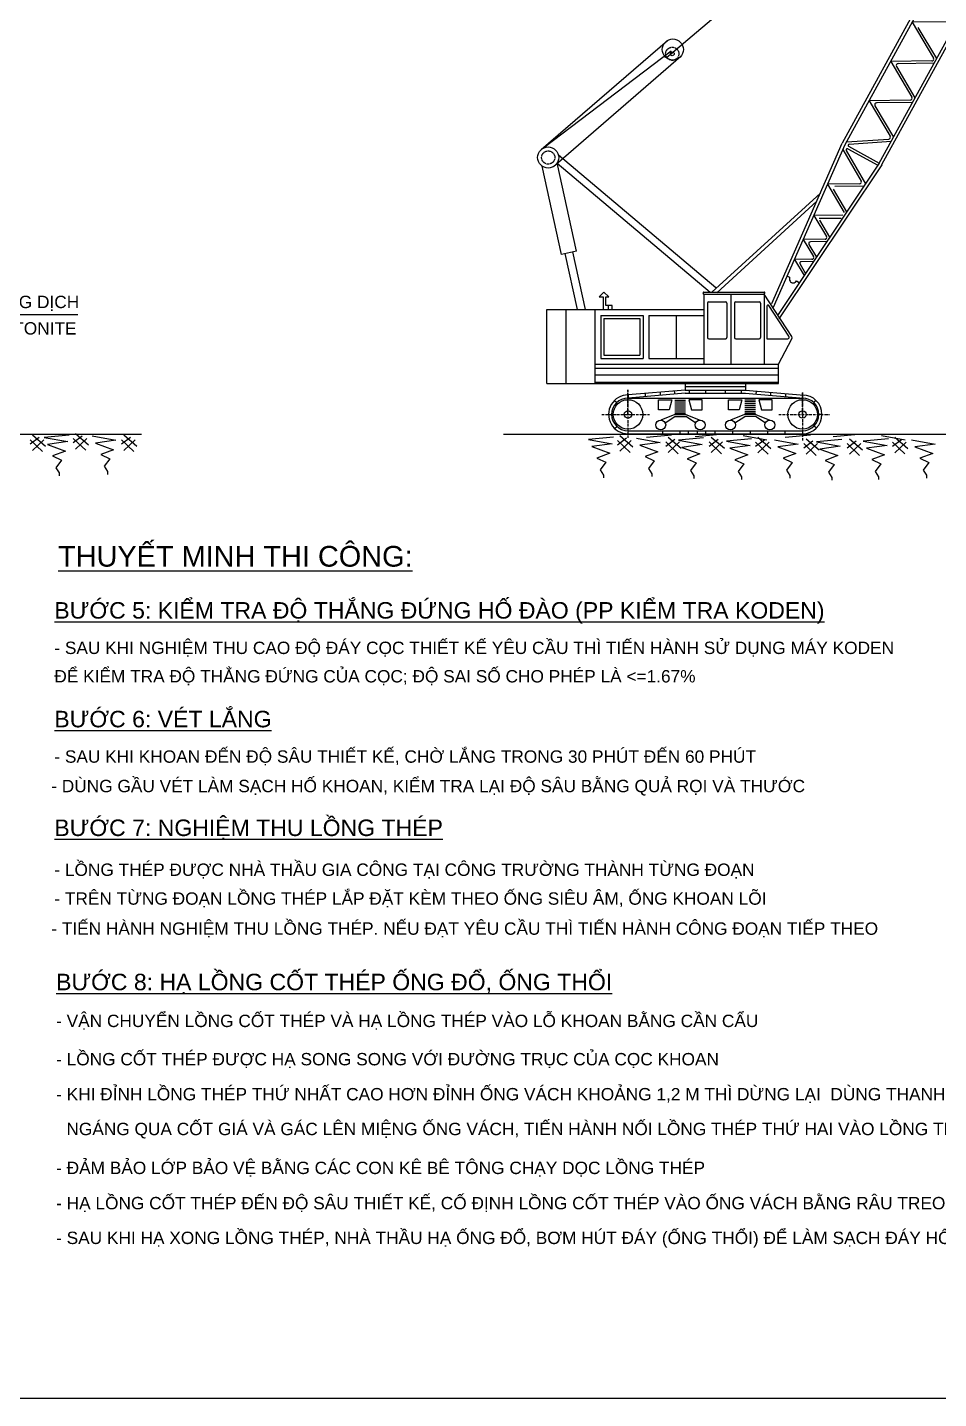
# Model space of a CAD drawing. Header units: millimetres. Extents: x -346728 to 1320345, y -537202 to -385966.
# Drawn here: x 738524 to 760639, y -455391 to -422120 of the extents above; entities that cross this region are included whole.
import ezdxf

# ---------------------------------------------------------------- set-up
doc = ezdxf.new("R2010")
doc.units = ezdxf.units.MM
doc.header["$LTSCALE"] = 100
doc.linetypes.add('ACAD_ISO10W100', pattern=[18.5, 12, -3, 0.5, -3])
doc.linetypes.add('DASHED2', pattern=[0.375, 0.25, -0.125])
for name, color, linetype in [('9', 9, 'Continuous'), ('A-TEXT', 7, 'Continuous'), ('coc', 4, 'Continuous'), ('COT-THEP', 1, 'Continuous'), ('DUONG-BAO', 2, 'Continuous'), ('manh', 4, 'Continuous')]:
    doc.layers.add(name, color=color, linetype=linetype)
doc.layers.add('CHU', color=8, linetype='Continuous', lineweight=25)
doc.layers.add('TEXT', color=8, linetype='Continuous', lineweight=25)
doc.styles.add('T1', font='VHARIAL.TTF')
doc.styles.add('VnArialH', font='VHARIAL.TTF')
doc.dimstyles.new('KT1', dxfattribs={"dimtxt": 250, "dimasz": 1000, "dimexe": 100, "dimexo": 100, "dimgap": 50, "dimtad": 1, "dimdec": 0, "dimzin": 2, "dimdsep": 46, "dimtxsty": 'Standard', "dimblk2": 'OBLIQUE', "dimcen": 0.09, "dimdle": 100, "dimclrt": 2, "dimadec": 0, "dimazin": 0, "dimtfac": 1, "dimtdec": 0, "dimtofl": 0, "dimtmove": 0, "dimatfit": 3, "dimfxl": 1, "dimtolj": 1, "dimtzin": 2, "dimarcsym": 0})

# ---------------------------------------------------------------- blocks, each defined once
blk = doc.blocks.new('_OBLIQUE')
at = {"color": 0, "linetype": 'ByBlock'}
blk.add_line((-0.5, -0.5), (0.5, 0.5), dxfattribs=at)
blk = doc.blocks.new('LVL-KHUNGTEN')
blk.add_lwpolyline([(61073, 41093), (119124, 41093), (119124, 62), (61073, 62)], close=True)
at = {"layer": 'DEFPOINTS'}
blk.add_line((119124, 62), (61073, 62), dxfattribs=at)

msp = doc.modelspace()

# ---------------------------------------------------------------- linework, layer by layer
at = {"layer": '9'}
msp.add_line((757738.3, -426748.1, -881.1), (758271.5, -426748.1, -881.1), dxfattribs=at)
at = {"layer": 'COT-THEP', "color": 10}
for p, q in [((735333.5, -431989.5, -881.1), (741291.2, -431989.5, -881.1)), ((750077.1, -431989.5, -881.1), (764384.8, -431989.5, -881.1))]:
    msp.add_line(p, q, dxfattribs=at)
at = {"layer": 'DUONG-BAO', "color": 3}
for p, q in [((754025.6, -422854.5, -881.1), (764999.1, -413566.6, -881.1)), ((750995.4, -425083.8, -881.1), (754056.7, -422437, -881.1)), ((751054.6, -425032.6, -881.1), (754152, -422685.4, -881.1)), ((751293.2, -425497.7, -881.1), (754385.2, -422820.4, -881.1))]:
    msp.add_line(p, q, dxfattribs=at)
at = {"layer": 'DUONG-BAO'}
for p, q in [((758305.6, -424921.8, -881.1), (762380.6, -417488.7, -881.1)), ((759263.7, -425447, -881.1), (763338.6, -418013.9, -881.1)), ((756592.6, -428817.5, -881.1), (758302.7, -424927.7, -881.1)), ((751484.2, -427627.5, -881.1), (751016.7, -425486.4, -881.1)), ((751852.3, -427547.1, -881.1), (751384.8, -425406.1, -881.1)), ((759260.3, -425452.7, -881.1), (756761.6, -429194.7, -881.1)), ((755135.9, -428543.6, -881.1), (757771.3, -426137.8, -881.1)), ((755259.7, -428562.7, -881.1), (757683.6, -426338.8, -881.1)), ((751852.3, -427547.1, -881.1), (751484.2, -427627.5, -881.1)), ((751873.2, -428967.4, -881.1), (751576.2, -427607.4, -881.1)), ((752066, -428967.4, -881.1), (751760.3, -427567.2, -881.1)), ((752517.2, -428544.5, -881.1), (752402.2, -428659.4, -881.1)), ((752402.2, -428659.4, -881.1), (752494.2, -428659.4, -881.1)), ((752494.2, -428659.4, -881.1), (752494.2, -428967.4, -881.1)), ((752632.2, -428659.4, -881.1), (752517.2, -428544.5, -881.1)), ((752563.2, -428866.3, -881.1), (752563.2, -428659.4, -881.1)), ((752563.2, -428659.4, -881.1), (752632.2, -428659.4, -881.1)), ((754938.3, -428590.7, -881.1), (754927.5, -428571.8, -881.1)), ((754938.3, -428590.7, -881.1), (754938.3, -430291.7, -881.1)), ((754938.3, -428590.7, -881.1), (756407.8, -428590.7, -881.1)), ((754943.8, -428543.6, -881.1), (756402.3, -428543.6, -881.1)), ((755593.8, -428590.7, -881.1), (755593.8, -430291.7, -881.1)), ((756407.8, -428590.7, -881.1), (756406.2, -428588.3, -881.1)), ((756407.8, -428590.7, -881.1), (756418.7, -428571.8, -881.1)), ((756407.8, -428590.7, -881.1), (756407.8, -430291.7, -881.1)), ((757078.6, -429620.2, -881.1), (756407.8, -428590.7, -881.1)), ((751126.8, -428967.4, -881.1), (754938.3, -428967.4, -881.1)), ((751126.8, -430756.9, -881.1), (751126.8, -428967.4, -881.1)), ((752299, -428967.4, -881.1), (752299, -430756.9, -881.1)), ((752717.7, -428866.3, -881.1), (752563.2, -428866.3, -881.1)), ((752629.4, -428967.4, -881.1), (752629.4, -428866.3, -881.1)), ((752717.7, -428967.4, -881.1), (752717.7, -428866.3, -881.1)), ((756751.6, -430291.7, -881.1), (757081.1, -429677.7, -881.1)), ((756751.6, -430757.5, -881.1), (756751.6, -430291.7, -881.1)), ((751126.8, -430756.9, -881.1), (756751.6, -430756.9, -881.1)), ((752773.2, -431171.1, -881.1), (752831.4, -431219.9, -881.1)), ((753103.9, -431037.5, -881.1), (753103.9, -431114.9, -881.1)), ((753515.8, -431002.4, -881.1), (753515.8, -431078.1, -881.1)), ((753879.4, -430971.5, -881.1), (753879.3, -431047.1, -881.1)), ((754224.8, -430942.2, -881.1), (754233.4, -431017, -881.1)), ((754485.7, -430920, -881.1), (755952.2, -430920, -881.1)), ((754485.7, -430995.3, -881.1), (755952.2, -430995.3, -881.1)), ((754588.1, -430920, -881.1), (754588.1, -430995.3, -881.1)), ((754980.6, -430920, -881.1), (754980.6, -430995.3, -881.1)), ((755457.3, -430920, -881.1), (755457.3, -430995.3, -881.1)), ((755849.8, -430920, -881.1), (755849.8, -430995.3, -881.1)), ((756213.2, -430942.2, -881.1), (756204.5, -431017, -881.1)), ((756558.5, -430971.5, -881.1), (756558.6, -431047.1, -881.1)), ((756922.1, -431002.4, -881.1), (756922.2, -431078.1, -881.1)), ((757334, -431037.5, -881.1), (757334, -431114.9, -881.1)), ((757664.7, -431171.1, -881.1), (757606.6, -431219.9, -881.1)), ((752628.8, -431511.5, -881.1), (752704.2, -431511.5, -881.1)), ((757809.1, -431511.5, -881.1), (757733.8, -431511.5, -881.1)), ((752774.5, -431850.9, -881.1), (752832.8, -431802.3, -881.1)), ((757671.8, -431843.2, -881.1), (757622, -431794.3, -881.1)), ((753099.8, -431979.3, -881.1), (757338.2, -431979.3, -881.1)), ((753942.5, -431978.1, -881.1), (753942.5, -431901.6, -881.1)), ((754366.3, -431978.1, -881.1), (754366.3, -431901.6, -881.1)), ((754567.6, -431980.2, -881.1), (754567.6, -431903.7, -881.1)), ((754790.2, -431978.1, -881.1), (754790.2, -431901.6, -881.1)), ((754991.5, -431980.2, -881.1), (754991.5, -431903.7, -881.1)), ((755219.4, -431978.1, -881.1), (755219.4, -431901.6, -881.1)), ((755647.8, -431978.1, -881.1), (755647.8, -431901.6, -881.1)), ((756071.6, -431978.1, -881.1), (756071.6, -431901.6, -881.1)), ((756495.5, -431978.1, -881.1), (756495.5, -431901.6, -881.1)), ((756919.3, -431978.1, -881.1), (756919.3, -431901.6, -881.1)), ((756954.6, -431985.3, -881.1), (756954.6, -431984.2, -881.1)), ((757343.1, -431978.1, -881.1), (757343.1, -431901.6, -881.1))]:
    msp.add_line(p, q, dxfattribs=at)
at = {"layer": 'DUONG-BAO', "color": 7}
for p, q in [((758371.7, -424958, -881.1), (762446.6, -417524.9, -881.1)), ((759197.6, -425410.8, -881.1), (763272.5, -417977.7, -881.1)), ((758403.9, -424899.2, -881.1), (759428.1, -424830, -881.1)), ((756634.2, -428910.3, -881.1), (758371.7, -424958, -881.1)), ((758433.6, -425067.1, -881.1), (759160.9, -425465.9, -881.1)), ((758456.4, -425004.5, -881.1), (759197.6, -425410.8, -881.1)), ((758468.1, -424951.5, -881.1), (759487.2, -424882.6, -881.1)), ((759197.6, -425410.8, -881.1), (756725.2, -429113.5, -881.1)), ((757030.7, -428184.4, -881.1), (756965.8, -428155.9, -881.1)), ((757275.5, -427862.2, -881.1), (757410.4, -428087.4, -881.1)), ((757189.8, -428271.4, -881.1), (757254.2, -428306.6, -881.1)), ((755032.5, -428807.3, -881.1), (755032.5, -429644.6, -881.1)), ((755060.8, -428779, -881.1), (755471.3, -428779, -881.1)), ((755499.6, -428807.3, -881.1), (755499.6, -429644.6, -881.1)), ((755688, -428807.3, -881.1), (755688, -429644.6, -881.1)), ((755716.2, -428779, -881.1), (756285.3, -428779, -881.1)), ((756313.6, -428807.3, -881.1), (756313.6, -429644.6, -881.1)), ((751589.1, -428967.4, -881.1), (751589.1, -430756.9, -881.1)), ((752440.3, -429108.7, -881.1), (753465.1, -429108.7, -881.1)), ((752440.3, -429108.7, -881.1), (752440.3, -430150.4, -881.1)), ((752515.7, -429184, -881.1), (753389.7, -429184, -881.1)), ((752515.7, -429184, -881.1), (752515.7, -430075, -881.1)), ((753389.7, -429184, -881.1), (753389.7, -430075, -881.1)), ((753465.1, -429108.7, -881.1), (753465.1, -430150.4, -881.1)), ((753606.4, -429108.7, -881.1), (753606.4, -430150.4, -881.1)), ((753606.4, -429108.7, -881.1), (754938.3, -429108.7, -881.1)), ((754272.4, -429108.7, -881.1), (754272.4, -430150.4, -881.1)), ((756469, -428883.2, -881.1), (756469, -429672.9, -881.1)), ((757007.6, -429614.6, -881.1), (756520.9, -428867.8, -881.1)), ((755060.8, -429672.9, -881.1), (755471.3, -429672.9, -881.1)), ((755716.2, -429672.9, -881.1), (756285.3, -429672.9, -881.1)), ((756469, -429672.9, -881.1), (756976, -429672.9, -881.1)), ((752440.3, -430150.4, -881.1), (753465.1, -430150.4, -881.1)), ((752515.7, -430075, -881.1), (753389.7, -430075, -881.1)), ((753606.4, -430150.4, -881.1), (754938.3, -430150.4, -881.1)), ((752299, -430291.7, -881.1), (756751.6, -430291.7, -881.1)), ((752299, -430385.9, -881.1), (756751.6, -430385.9, -881.1)), ((752299, -430548.4, -881.1), (756751.6, -430548.4, -881.1)), ((752299, -430728.7, -881.1), (756751.6, -430728.7, -881.1)), ((754485.7, -430833.8, -881.1), (755952.2, -430833.8, -881.1)), ((753099.8, -431114.9, -881.1), (757338.2, -431114.9, -881.1)), ((754237.3, -431508.8, -881.1), (753895.1, -431646, -881.1)), ((754237.3, -431508.8, -881.1), (754507.8, -431508.8, -881.1)), ((754240.3, -431208.4, -881.1), (754500.1, -431208.4, -881.1)), ((754240.3, -431255.5, -881.1), (754500.1, -431255.5, -881.1)), ((754240.3, -431302.6, -881.1), (754500.1, -431302.6, -881.1)), ((754240.3, -431349.7, -881.1), (754500.1, -431349.7, -881.1)), ((754240.3, -431396.8, -881.1), (754500.1, -431396.8, -881.1)), ((754240.3, -431443.9, -881.1), (754500.1, -431443.9, -881.1)), ((754240.3, -431491, -881.1), (754500.1, -431491, -881.1)), ((754507.8, -431508.8, -881.1), (754849.9, -431646, -881.1)), ((755930.2, -431508.8, -881.1), (755588, -431646, -881.1)), ((756200.7, -431508.8, -881.1), (755930.2, -431508.8, -881.1)), ((756197.7, -431208.4, -881.1), (755937.8, -431208.4, -881.1)), ((756197.7, -431255.5, -881.1), (755937.8, -431255.5, -881.1)), ((756197.7, -431302.6, -881.1), (755937.8, -431302.6, -881.1)), ((756197.7, -431349.7, -881.1), (755937.8, -431349.7, -881.1)), ((756197.7, -431396.8, -881.1), (755937.8, -431396.8, -881.1)), ((756197.7, -431443.9, -881.1), (755937.8, -431443.9, -881.1)), ((756197.7, -431491, -881.1), (755937.8, -431491, -881.1)), ((756200.7, -431508.8, -881.1), (756542.9, -431646, -881.1)), ((754004.7, -431718.2, -881.1), (754240.5, -431557.7, -881.1)), ((754240.5, -431557.7, -881.1), (754504.5, -431557.7, -881.1)), ((754740.3, -431718.2, -881.1), (754504.5, -431557.7, -881.1)), ((755697.6, -431718.2, -881.1), (755933.4, -431557.7, -881.1)), ((756197.4, -431557.7, -881.1), (755933.4, -431557.7, -881.1)), ((756433.2, -431718.2, -881.1), (756197.4, -431557.7, -881.1)), ((753099.8, -431906, -881.1), (757338.2, -431906, -881.1))]:
    msp.add_line(p, q, dxfattribs=at)
at = {"layer": 'DUONG-BAO', "color": 2}
for p, q in [((751381.5, -425411.5, -881.1), (755094.4, -428543.6, -881.1)), ((751410.5, -425208.5, -881.1), (755228.6, -428428.4, -881.1)), ((754485.7, -430756.9, -881.1), (754485.7, -430920, -881.1)), ((755952.2, -430756.9, -881.1), (755952.2, -430920, -881.1)), ((754485.7, -430920, -881.1), (753103.9, -431037.5, -881.1)), ((754492.1, -430995, -881.1), (753103.9, -431113.1, -881.1)), ((754240.3, -431161.4, -881.1), (754500.1, -431161.4, -881.1)), ((756197.7, -431161.4, -881.1), (755937.8, -431161.4, -881.1)), ((755945.8, -430995, -881.1), (757371.7, -431116.3, -881.1)), ((755952.2, -430920, -881.1), (757378.1, -431041.2, -881.1))]:
    msp.add_line(p, q, dxfattribs=at)
at = {"layer": 'DUONG-BAO', "color": 7, "elevation": -881.1}
for points in [[(760995.9, -421982.8), (759998.5, -421994.6), (760514, -422863.5)], [(760138.7, -422120.1), (760587.2, -422876.1)], [(760474, -422934.6), (759476.7, -422946.5), (759992.2, -423815.4)], [(759616.8, -423072), (760065.3, -423828)], [(760524.4, -422990.6), (759656.8, -423000.8)], [(759952.2, -423886.5), (758954.8, -423898.3), (759465.4, -424758.9)], [(759095, -424023.8), (759543.5, -424779.8)], [(760002.6, -423942.4), (759135, -423952.7)], [(759407.9, -424662), (759465.4, -424758.9)], [(758316.8, -425082.8), (758759.9, -425850.6)], [(758395.5, -425106), (758861.6, -425914)], [(758722.4, -425916.3), (757945.8, -425925.5), (758350.6, -426607.9)], [(758083, -426046.1), (758407.8, -426593.6)], [(758823.1, -425971.6), (758120.2, -425980)], [(758314.7, -426672), (757614.3, -426680.3), (757920.6, -427196.5)], [(757750.3, -426798.7), (757995.2, -427211.6)], [(757884.6, -427260.5), (757355.8, -427266.8), (757602, -427681.7)], [(757491.8, -427385.3), (757674.1, -427692.5)], [(757925.1, -427316.5), (757527.8, -427321.2)], [(757963.1, -427259.6), (757958, -427259.6)], [(757958, -427259.6), (757960.4, -427263.7)], [(757566, -427745.7), (757143.7, -427750.7), (757374.9, -428140.5)], [(757601.1, -427801.8), (757307.5, -427805.3)]]:
    msp.add_lwpolyline(points, dxfattribs=at)
for points in [[(754162.3, -431160.4), (754100.4, -431398.1), (753839.7, -431398.1), (753839.7, -431160.4)], [(754578.1, -431160.4), (754640, -431398.1), (754900.7, -431398.1), (754900.7, -431160.4)], [(755859.9, -431160.4), (755798, -431398.1), (755537.3, -431398.1), (755537.3, -431160.4)], [(756275.6, -431160.4), (756337.5, -431398.1), (756598.2, -431398.1), (756598.2, -431160.4)]]:
    msp.add_lwpolyline(points, close=True, dxfattribs=at)
at = {"layer": 'DUONG-BAO'}
for centre in [(754188.3, -422656.7, -881.1), (751163.7, -425276.8, -881.1)]:
    msp.add_circle(centre, 256.1, dxfattribs=at)
at = {"layer": 'DUONG-BAO', "color": 7, "linetype": 'DASHED2'}
for centre in [(754174.6, -422759.5, -881.1), (751163.7, -425276.8, -881.1)]:
    msp.add_circle(centre, 160, dxfattribs=at)
at = {"layer": 'DUONG-BAO', "color": 2}
msp.add_circle((754174.6, -422759.5, -881.1), 46.3, dxfattribs=at)
at = {"layer": 'DUONG-BAO', "color": 7}
for centre, radius in [((753099.8, -431510.4, -881.1), 357.9), ((757338.2, -431510.4, -881.1), 357.9), ((753099.8, -431510.4, -881.1), 89.4), ((757338.2, -431510.4, -881.1), 89.4), ((753893.9, -431767.1, -881.1), 121.2), ((754851.2, -431767.1, -881.1), 121.2), ((755586.8, -431767.1, -881.1), 121.2), ((756544.1, -431767.1, -881.1), 121.2)]:
    msp.add_circle(centre, radius, dxfattribs=at)
for centre, radius, start, end in [((760473.5, -422887.5, -881.1), 47.1, 270.67892, 30.67892), ((759659.5, -423046.7, -881.1), 49.6, 90.67892, 210.67892), ((759951.7, -423839.4, -881.1), 47.1, 270.67892, 30.67892), ((759137.6, -423998.5, -881.1), 49.6, 90.67892, 210.67892), ((759424.9, -424783, -881.1), 47.1, 273.86962, 30.67892), ((758420, -425091.9, -881.1), 28.3, 61.26793, 209.98371), ((758470, -424979.7, -881.1), 28.3, 93.86962, 241.26793), ((758721.9, -425872.5, -881.1), 43.8, 270.67892, 29.98371), ((757528.3, -427363.6, -881.1), 42.4, 90.67892, 210.67892), ((757884.1, -427218.1, -881.1), 42.4, 270.67892, 30.67892), ((757307.9, -427843, -881.1), 37.7, 90.67892, 210.67892), ((757565.5, -427703.3, -881.1), 42.4, 270.67892, 30.67892), ((757110.2, -428227.9, -881.1), 90.6, 151.33073, 331.33073), ((755060.8, -428807.3, -881.1), 28.3, 90, 180), ((755471.3, -428807.3, -881.1), 28.3, 0, 90), ((755716.2, -428807.3, -881.1), 28.3, 90, 180), ((756285.3, -428807.3, -881.1), 28.3, 0, 90), ((755060.8, -429644.6, -881.1), 28.3, 180, 270), ((755471.3, -429644.6, -881.1), 28.3, 270, 0), ((755716.2, -429644.6, -881.1), 28.3, 180, 270), ((756285.3, -429644.6, -881.1), 28.3, 270, 0)]:
    msp.add_arc(centre, radius, start, end, dxfattribs=at)
at = {"layer": 'DUONG-BAO'}
for centre, radius, start, end in [((754943.8, -428562.4, -881.1), 18.8, 90, 210), ((756402.3, -428562.4, -881.1), 18.8, 330, 90), ((756497.3, -428883.2, -881.1), 28.3, 33.08835, 180), ((756976, -429635.2, -881.1), 37.7, 270, 33.08835), ((757031.3, -429651, -881.1), 56.5, 331.77806, 33.08835), ((753099.8, -431508.4, -881.1), 470.9, 89.49337, 270), ((753099.8, -431510.4, -881.1), 395.6, 90, 270), ((757338.2, -431510.4, -881.1), 470.9, 270, 90), ((757338.2, -431510.4, -881.1), 395.6, 270, 90)]:
    msp.add_arc(centre, radius, start, end, dxfattribs=at)
at = {"layer": 'manh', "color": 8}
for p, q in [((738809.1, -432069.8, -881.1), (738589.4, -432234.4, -881.1)), ((738918.9, -432124.6, -881.1), (738644.3, -432385.2, -881.1)), ((739537, -432010.4, -881.1), (738927, -432067.9, -881.1)), ((738927, -432067.9, -881.1), (739502.5, -432171.4, -881.1)), ((739502.5, -432171.4, -881.1), (739007.6, -432240.4, -881.1)), ((739855.8, -432035.9, -881.1), (739636.2, -432200.5, -881.1)), ((739965.6, -432090.8, -881.1), (739691.1, -432351.4, -881.1)), ((740095.4, -432034, -881.1), (740670.8, -432137.5, -881.1)), ((740670.8, -432137.5, -881.1), (740175.9, -432206.5, -881.1)), ((741025.4, -432069.8, -881.1), (740805.7, -432234.4, -881.1)), ((741135.2, -432124.6, -881.1), (740860.6, -432385.2, -881.1)), ((752748.6, -432062.3, -881.1), (752138.6, -432119.8, -881.1)), ((752138.6, -432119.8, -881.1), (752714, -432223.3, -881.1)), ((753067.4, -432087.9, -881.1), (752847.8, -432252.5, -881.1)), ((753177.2, -432142.7, -881.1), (752902.7, -432403.4, -881.1)), ((753306.9, -432086, -881.1), (753882.4, -432189.5, -881.1)), ((754156.7, -432016.7, -881.1), (753546.7, -432074.2, -881.1)), ((754236.9, -432121.7, -881.1), (754017.3, -432286.3, -881.1)), ((754346.7, -432176.6, -881.1), (754072.2, -432437.2, -881.1)), ((754936.4, -432079.2, -881.1), (754326.4, -432136.7, -881.1)), ((754326.4, -432136.7, -881.1), (754901.9, -432240.3, -881.1)), ((755338.3, -431999.8, -881.1), (754728.4, -432057.3, -881.1)), ((755287.8, -432121.7, -881.1), (755068.2, -432286.3, -881.1)), ((755397.6, -432176.6, -881.1), (755123.1, -432437.2, -881.1)), ((756099.7, -432102.6, -881.1), (755489.7, -432160.1, -881.1)), ((755489.7, -432160.1, -881.1), (756065.2, -432263.6, -881.1)), ((755896.7, -432023.4, -881.1), (756472.2, -432126.9, -881.1)), ((756418.5, -432128.2, -881.1), (756198.9, -432292.8, -881.1)), ((756528.3, -432183, -881.1), (756253.8, -432443.7, -881.1)), ((756658.1, -432126.3, -881.1), (757233.5, -432229.8, -881.1)), ((757526.2, -432016.7, -881.1), (756916.2, -432074.2, -881.1)), ((757588.1, -432162, -881.1), (757368.5, -432326.6, -881.1)), ((758287.6, -432119.6, -881.1), (757677.6, -432177.1, -881.1)), ((757677.6, -432177.1, -881.1), (758253, -432280.6, -881.1)), ((758694.2, -431999.8, -881.1), (758084.2, -432057.3, -881.1)), ((758639, -432162, -881.1), (758419.3, -432326.6, -881.1)), ((759422.1, -432101.4, -881.1), (758812.1, -432158.9, -881.1)), ((758812.1, -432158.9, -881.1), (759387.5, -432262.4, -881.1)), ((759252.6, -432023.4, -881.1), (759828, -432126.9, -881.1)), ((759740.9, -432127, -881.1), (759521.3, -432291.6, -881.1)), ((759850.7, -432181.8, -881.1), (759576.2, -432442.5, -881.1)), ((759980.5, -432125.1, -881.1), (760555.9, -432228.6, -881.1)), ((739007.6, -432240.4, -881.1), (739444.9, -432401.4, -881.1)), ((739444.9, -432401.4, -881.1), (739134.2, -432516.4, -881.1)), ((739134.2, -432516.4, -881.1), (739352.8, -432619.9, -881.1)), ((740175.9, -432206.5, -881.1), (740613.3, -432367.6, -881.1)), ((740613.3, -432367.6, -881.1), (740302.5, -432482.6, -881.1)), ((740302.5, -432482.6, -881.1), (740521.2, -432586.1, -881.1)), ((752714, -432223.3, -881.1), (752219.1, -432292.3, -881.1)), ((752219.1, -432292.3, -881.1), (752656.5, -432453.4, -881.1)), ((752656.5, -432453.4, -881.1), (752345.7, -432568.4, -881.1)), ((753882.4, -432189.5, -881.1), (753387.5, -432258.5, -881.1)), ((753387.5, -432258.5, -881.1), (753824.9, -432419.5, -881.1)), ((753824.9, -432419.5, -881.1), (753514.1, -432534.5, -881.1)), ((754901.9, -432240.3, -881.1), (754407, -432309.3, -881.1)), ((754407, -432309.3, -881.1), (754844.3, -432470.3, -881.1)), ((754844.3, -432470.3, -881.1), (754533.6, -432585.3, -881.1)), ((756065.2, -432263.6, -881.1), (755570.3, -432332.7, -881.1)), ((755570.3, -432332.7, -881.1), (756007.6, -432493.7, -881.1)), ((756007.6, -432493.7, -881.1), (755696.9, -432608.7, -881.1)), ((757233.5, -432229.8, -881.1), (756738.7, -432298.8, -881.1)), ((756738.7, -432298.8, -881.1), (757176, -432459.8, -881.1)), ((757176, -432459.8, -881.1), (756865.3, -432574.8, -881.1)), ((757697.9, -432216.9, -881.1), (757423.4, -432477.5, -881.1)), ((758253, -432280.6, -881.1), (757758.1, -432349.6, -881.1)), ((757758.1, -432349.6, -881.1), (758195.5, -432510.6, -881.1)), ((758195.5, -432510.6, -881.1), (757884.7, -432625.6, -881.1)), ((758748.8, -432216.9, -881.1), (758474.2, -432477.5, -881.1)), ((759387.5, -432262.4, -881.1), (758892.7, -432331.5, -881.1)), ((758892.7, -432331.5, -881.1), (759330, -432492.5, -881.1)), ((759330, -432492.5, -881.1), (759019.3, -432607.5, -881.1)), ((760555.9, -432228.6, -881.1), (760061, -432297.6, -881.1)), ((760061, -432297.6, -881.1), (760498.4, -432458.6, -881.1)), ((760498.4, -432458.6, -881.1), (760187.6, -432573.6, -881.1)), ((739352.8, -432619.9, -881.1), (739214.7, -432803.9, -881.1)), ((739214.7, -432803.9, -881.1), (739295.3, -432930.5, -881.1)), ((740521.2, -432586.1, -881.1), (740383.1, -432770.1, -881.1)), ((740383.1, -432770.1, -881.1), (740463.7, -432896.6, -881.1)), ((752345.7, -432568.4, -881.1), (752564.4, -432671.9, -881.1)), ((752564.4, -432671.9, -881.1), (752426.3, -432855.9, -881.1)), ((753514.1, -432534.5, -881.1), (753732.8, -432638, -881.1)), ((753732.8, -432638, -881.1), (753594.7, -432822.1, -881.1)), ((753594.7, -432822.1, -881.1), (753675.2, -432948.6, -881.1)), ((754533.6, -432585.3, -881.1), (754752.3, -432688.8, -881.1)), ((754752.3, -432688.8, -881.1), (754614.2, -432872.8, -881.1)), ((755696.9, -432608.7, -881.1), (755915.6, -432712.2, -881.1)), ((755915.6, -432712.2, -881.1), (755777.5, -432896.2, -881.1)), ((756865.3, -432574.8, -881.1), (757083.9, -432678.3, -881.1)), ((757083.9, -432678.3, -881.1), (756945.8, -432862.4, -881.1)), ((757884.7, -432625.6, -881.1), (758103.4, -432729.1, -881.1)), ((758103.4, -432729.1, -881.1), (757965.3, -432913.1, -881.1)), ((759019.3, -432607.5, -881.1), (759237.9, -432711, -881.1)), ((759237.9, -432711, -881.1), (759099.8, -432895, -881.1)), ((760187.6, -432573.6, -881.1), (760406.3, -432677.1, -881.1)), ((760406.3, -432677.1, -881.1), (760268.2, -432861.2, -881.1)), ((739295.3, -432930.5, -881.1), (739295.3, -432999.5, -881.1)), ((740463.7, -432896.6, -881.1), (740463.7, -432965.6, -881.1)), ((752426.3, -432855.9, -881.1), (752506.9, -432982.4, -881.1)), ((752506.9, -432982.4, -881.1), (752506.9, -433051.4, -881.1)), ((753675.2, -432948.6, -881.1), (753675.2, -433017.6, -881.1)), ((754614.2, -432872.8, -881.1), (754694.7, -432999.3, -881.1)), ((754694.7, -432999.3, -881.1), (754694.7, -433068.3, -881.1)), ((755777.5, -432896.2, -881.1), (755858, -433022.7, -881.1)), ((755858, -433022.7, -881.1), (755858, -433091.7, -881.1)), ((756945.8, -432862.4, -881.1), (757026.4, -432988.9, -881.1)), ((757026.4, -432988.9, -881.1), (757026.4, -433057.9, -881.1)), ((757965.3, -432913.1, -881.1), (758045.9, -433039.6, -881.1)), ((758045.9, -433039.6, -881.1), (758045.9, -433108.7, -881.1)), ((759099.8, -432895, -881.1), (759180.4, -433021.5, -881.1)), ((759180.4, -433021.5, -881.1), (759180.4, -433090.5, -881.1)), ((760268.2, -432861.2, -881.1), (760348.8, -432987.7, -881.1)), ((760348.8, -432987.7, -881.1), (760348.8, -433056.7, -881.1))]:
    msp.add_line(p, q, dxfattribs=at)
at = {"layer": 'manh', "color": 8, "elevation": -881.1}
for points in [[(738891.4, -432412.7), (738589.4, -432124.6)], [(738960, -432289.2), (738644.3, -432014.9)], [(739938.2, -432378.8), (739636.2, -432090.8)], [(740006.8, -432255.4), (739691.1, -431981)], [(741107.7, -432412.7), (740805.7, -432124.6)], [(741176.3, -432289.2), (740860.6, -432014.9)], [(753149.7, -432430.8), (752847.8, -432142.7)], [(753218.4, -432307.3), (752902.7, -432033)], [(754319.3, -432464.6), (754017.3, -432176.6)], [(754387.9, -432341.2), (754072.2, -432066.8)], [(755370.2, -432464.6), (755068.2, -432176.6)], [(755438.8, -432341.2), (755123.1, -432066.8)], [(756500.9, -432471.1), (756198.9, -432183)], [(756569.5, -432347.6), (756253.8, -432073.3)], [(757739.1, -432381.5), (757423.4, -432107.1)], [(758790, -432381.5), (758474.2, -432107.1)], [(759823.3, -432469.9), (759521.3, -432181.8)], [(759891.9, -432346.4), (759576.2, -432072.1)], [(757670.4, -432504.9), (757368.5, -432216.9)], [(758721.3, -432504.9), (758419.3, -432216.9)]]:
    msp.add_lwpolyline(points, dxfattribs=at)
at = {"layer": 'TEXT', "color": 8, "linetype": 'ACAD_ISO10W100', "ltscale": 0.05}
for p, q in [((753099.8, -430911.5, -881.1), (753099.8, -432087.4, -881.1)), ((757338.2, -430979, -881.1), (757338.2, -432145.3, -881.1)), ((752464.2, -431510.4, -881.1), (753621.6, -431510.4, -881.1)), ((756760.9, -431510.4, -881.1), (757989.8, -431510.4, -881.1))]:
    msp.add_line(p, q, dxfattribs=at)
at = {"layer": 'TEXT', "color": 0, "linetype": 'ACAD_ISO10W100', "ltscale": 0.05}
for p, q in [((753099.8, -431510.4, -881.1), (753099.8, -430911.5, -881.1)), ((757338.2, -431510.4, -881.1), (757338.2, -430979, -881.1))]:
    msp.add_line(p, q, dxfattribs=at)

# ---------------------------------------------------------------- block references
at = {"xscale": 1.216631744493498, "yscale": 1.216631744493498, "zscale": 1.216631744493498}
msp.add_blockref('LVL-KHUNGTEN', (638337.7, -455466, -881.1), dxfattribs=at)

# ---------------------------------------------------------------- texts
at = {"layer": 'A-TEXT', "color": 2, "style": 'VnArialH'}
for s, p in [('B¬m dung dÞch', (736302.3, -428930.8, -881.1)), ('Bentonite', (737317.9, -429572, -881.1)), ('- SAU KHI NGHIÖM THU CAO §é §¸Y CäC THIÕT KÕ Y£U CÇU TH× TIÕN HµNH Sö DôNG M¸Y KODEN', (739177.1, -437324.4, -881.1)), ('§Ó KIÓM TRA §é TH¼NG §øNG CñA CäC; §é SAI Sè CHO PHÐP Lµ <=1.67%%%', (739177.1, -438014.3, -881.1)), ('- Sau khi khoan ®Õn ®é s©u thiÕt kÕ, chê l¾ng trong 30 phót ®Õn 60 phót', (739177.1, -439962.2, -881.1)), ('- Dïng gÇu vÐt lµm s¹ch hè khoan, kiÓm tra l¹i ®é s©u b»ng QU¶ räi vµ th\xadíc', (739102, -440677.4, -881.1)), ('- lång thÐp ®\xadîc nhµ thÇu gia c«ng t¹i c«ng tr\xadêng thµnh tõng ®o¹n', (739177.1, -442707.8, -881.1)), ('- TR£N TõNG §O¹N LåNG THÐP L¾P §ÆT KÌM THEO èNG SI£U ¢M, èNG KHOAN LâI ', (739177.1, -443407.6, -881.1)), ('- tiÕn hµnh nghiÖm thu lång thÐp. NÕu ®¹t yªu cÇu th× tiÕn hµnh c«ng ®o¹n tiÕp theo', (739102, -444136.5, -881.1)), ('- vËn chuyÓn lång cèt thÐp vµ h¹ lång thÐp vµo lç khoan b»ng cÇn cÈu', (739220.1, -446375.9, -881.1)), ('- Lång cèt thÐp ®\xadîc h¹ song song víi ®\xadêng trôc cña cäc khoan', (739220.1, -447305.1, -881.1)), ('- Khi ®Ønh lång thÐp thø nhÊt cao h¬n ®Ønh èng v¸ch kho¶ng 1,2 m th× dõng l¹i  dïng thanh thÐp', (739220.1, -448154.7, -881.1)), ('ng¸ng qua cèt gi¸ vµ g¸c lªn miÖng èng v¸ch, tiÕn hµnh nèi lång thÐp thø hai vµo lång thø nhÊt', (739470.4, -448998.6, -881.1)), ('- §¶m b¶o líp b¶o vÖ b»ng c¸c con kª bª t«ng ch¹y däc lång thÐp', (739220.1, -449942.7, -881.1)), ('- H¹ lång cèt thÐp ®Õn ®é s©u thiÕt kÕ, cè ®Þnh lång cèt thÐp vµo èng v¸ch b»ng r©u treo lång', (739220.1, -450798.2, -881.1)), ('- sau khi h¹ xong lång thÐp, nhµ thÇu h¹ èng ®æ, b¬m hót ®¸y (èng thæi) ®Ó lµm s¹ch ®¸y hè khoan.', (739220.1, -451641, -881.1))]:
    msp.add_text(s, height=300, dxfattribs=at).set_placement(p)
at = {"layer": 'CHU', "style": 'T1'}
for s, height, p in [('%%UthuyÕt minh thi c«ng:', 501.733, (739267.5, -435203.9, -881.1)), ('%%Ub\xadíc 5: KIÓM TRA §é TH¾NG §øNG Hè §µO (PP kiÓm tra KODEN)', 400, (739177.1, -436465, -881.1)), ('%%Ub\xadíc 6: vÐt l¾ng', 400, (739177.1, -439102.7, -881.1)), ('%%Ub\xadíc 7: nghiÖm thu lång thÐp', 400, (739177.1, -441740.5, -881.1)), ('%%Ub\xadíc 8: h¹ lång cèt thÐp èng ®æ, èng thæi', 400, (739220.1, -445482.6, -881.1))]:
    msp.add_text(s, height=height, dxfattribs=at).set_placement(p)

# ---------------------------------------------------------------- leaders
at = {"layer": 'coc'}
msp.add_leader([(736260.8, -430267, -881.1), (736260.8, -429087.6, -881.1), (739749.4, -429087.6, -881.1)], dimstyle='KT1', override={"dimasz": 300, "dimfxl": 0.18, "dimarcsym": 1}, dxfattribs=at)

doc.saveas('drawing.dxf')
